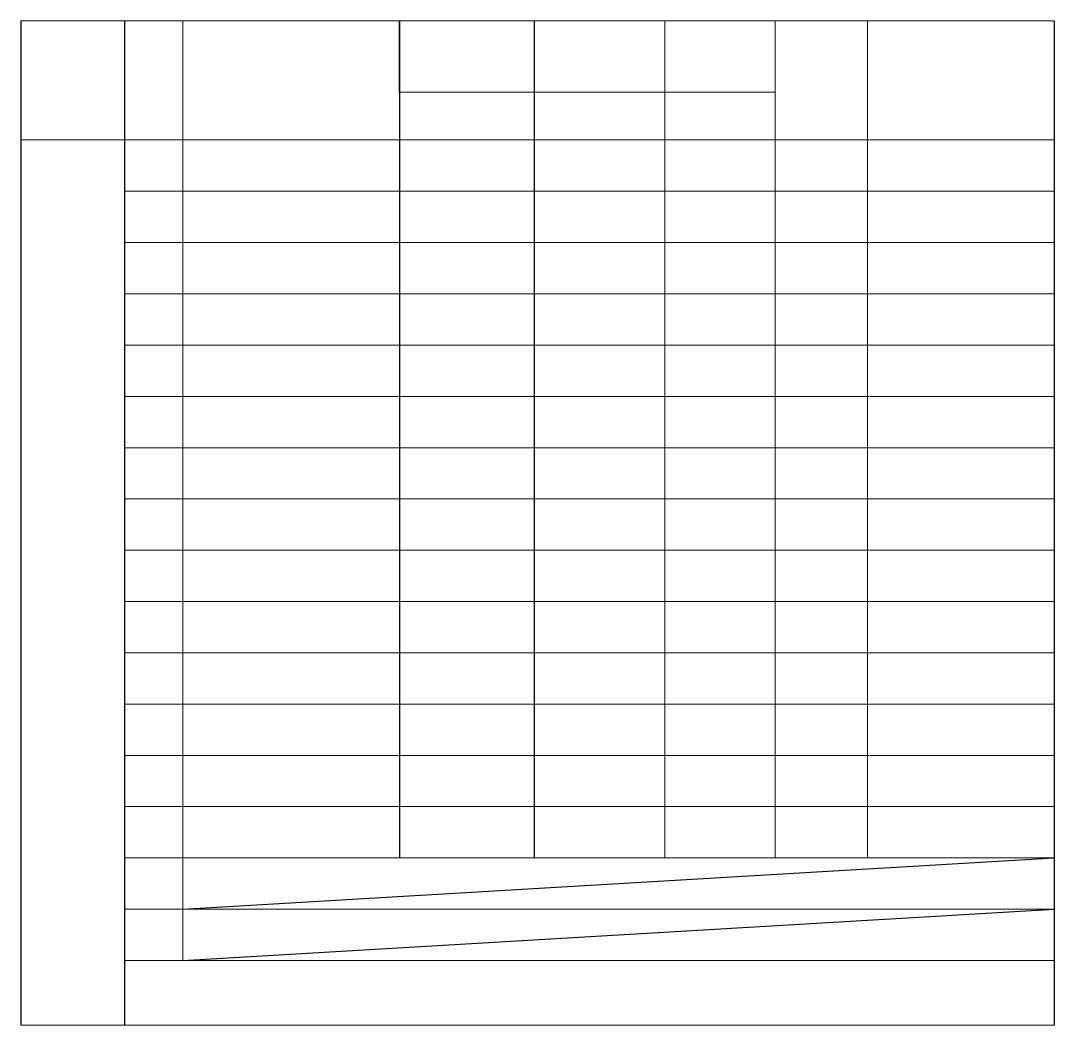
# Model space of a CAD drawing. Extents: x 411778 to 673094, y -11605 to 324395.
# Drawn here: x 453585 to 457287, y 113954 to 117551 of the extents above; entities that cross this region are included whole.
import ezdxf

# ---------------------------------------------------------------- set-up
doc = ezdxf.new("R2010")
doc.units = 0
doc.header["$LTSCALE"] = 1000
doc.header["$MEASUREMENT"] = 0
doc.layers.add('钢架', color=7, linetype='Continuous', lineweight=25)

msp = doc.modelspace()

# ---------------------------------------------------------------- linework, layer by layer
at = {"color": 1}
for p, q in [((453584.8, 117551), (453584.8, 113953.8)), ((453957.5, 113953.8), (453957.5, 117551))]:
    msp.add_line(p, q, dxfattribs=at)
for p, q in [((454941.2, 117295.5), (454941.2, 117551)), ((454941.2, 117551), (454941.2, 114553.2)), ((455424.3, 117551), (455424.3, 114553.2)), ((457287, 117551), (457287, 113953.8)), ((454165.5, 114369.6), (457287, 114553.2)), ((454165.5, 114186), (457287, 114369.6))]:
    msp.add_line(p, q)
at = {"layer": '钢架', "lineweight": 13}
for p, q in [((453584.8, 117551), (457287, 117551)), ((454165.5, 117551), (454165.5, 114186)), ((455891.5, 117551), (455891.5, 115654.9)), ((456287.5, 117551), (456287.5, 114553.2)), ((456617.6, 117551), (456617.6, 114553.2)), ((454941.2, 117295.5), (456287.5, 117295.5)), ((453584.8, 117123.8), (457287, 117123.8)), ((453957.5, 116940.2), (457287, 116940.2)), ((453957.5, 116756.6), (457287, 116756.6)), ((453957.5, 116573), (457287, 116573)), ((453957.5, 116573), (457287, 116573)), ((453957.5, 116389.4), (457287, 116389.4)), ((453957.5, 116205.7), (457287, 116205.7)), ((453957.5, 116022.1), (457287, 116022.1)), ((453957.5, 115838.5), (457287, 115838.5)), ((453957.5, 115654.9), (457287, 115654.9)), ((455891.5, 115654.9), (455891.5, 114553.2)), ((453957.5, 115471.3), (457287, 115471.3)), ((453957.5, 115287.7), (457287, 115287.7)), ((453957.5, 115287.7), (457287, 115287.7)), ((453957.5, 115287.7), (457287, 115287.7)), ((453957.5, 115287.7), (457287, 115287.7)), ((453957.5, 115104), (457287, 115104)), ((453957.5, 115104), (457287, 115104)), ((453957.5, 114920.4), (457287, 114920.4)), ((453957.5, 114920.4), (457287, 114920.4)), ((453957.5, 114920.4), (457287, 114920.4)), ((453957.5, 114736.8), (457287, 114736.8)), ((453957.5, 114736.8), (457287, 114736.8)), ((453957.5, 114553.2), (457287, 114553.2)), ((453957.5, 114553.2), (457287, 114553.2)), ((453957.5, 114553.2), (457287, 114553.2)), ((453957.5, 114553.2), (457287, 114553.2)), ((453957.5, 114369.6), (457287, 114369.6)), ((453957.5, 114369.6), (457287, 114369.6)), ((453957.5, 114369.6), (457287, 114369.6)), ((453957.5, 114369.6), (457287, 114369.6)), ((453957.5, 114186), (457287, 114186)), ((453957.5, 114186), (457287, 114186)), ((453957.5, 114186), (457287, 114186)), ((453957.5, 114186), (457287, 114186)), ((453584.8, 113953.8), (457287, 113953.8))]:
    msp.add_line(p, q, dxfattribs=at)

doc.saveas('drawing.dxf')
